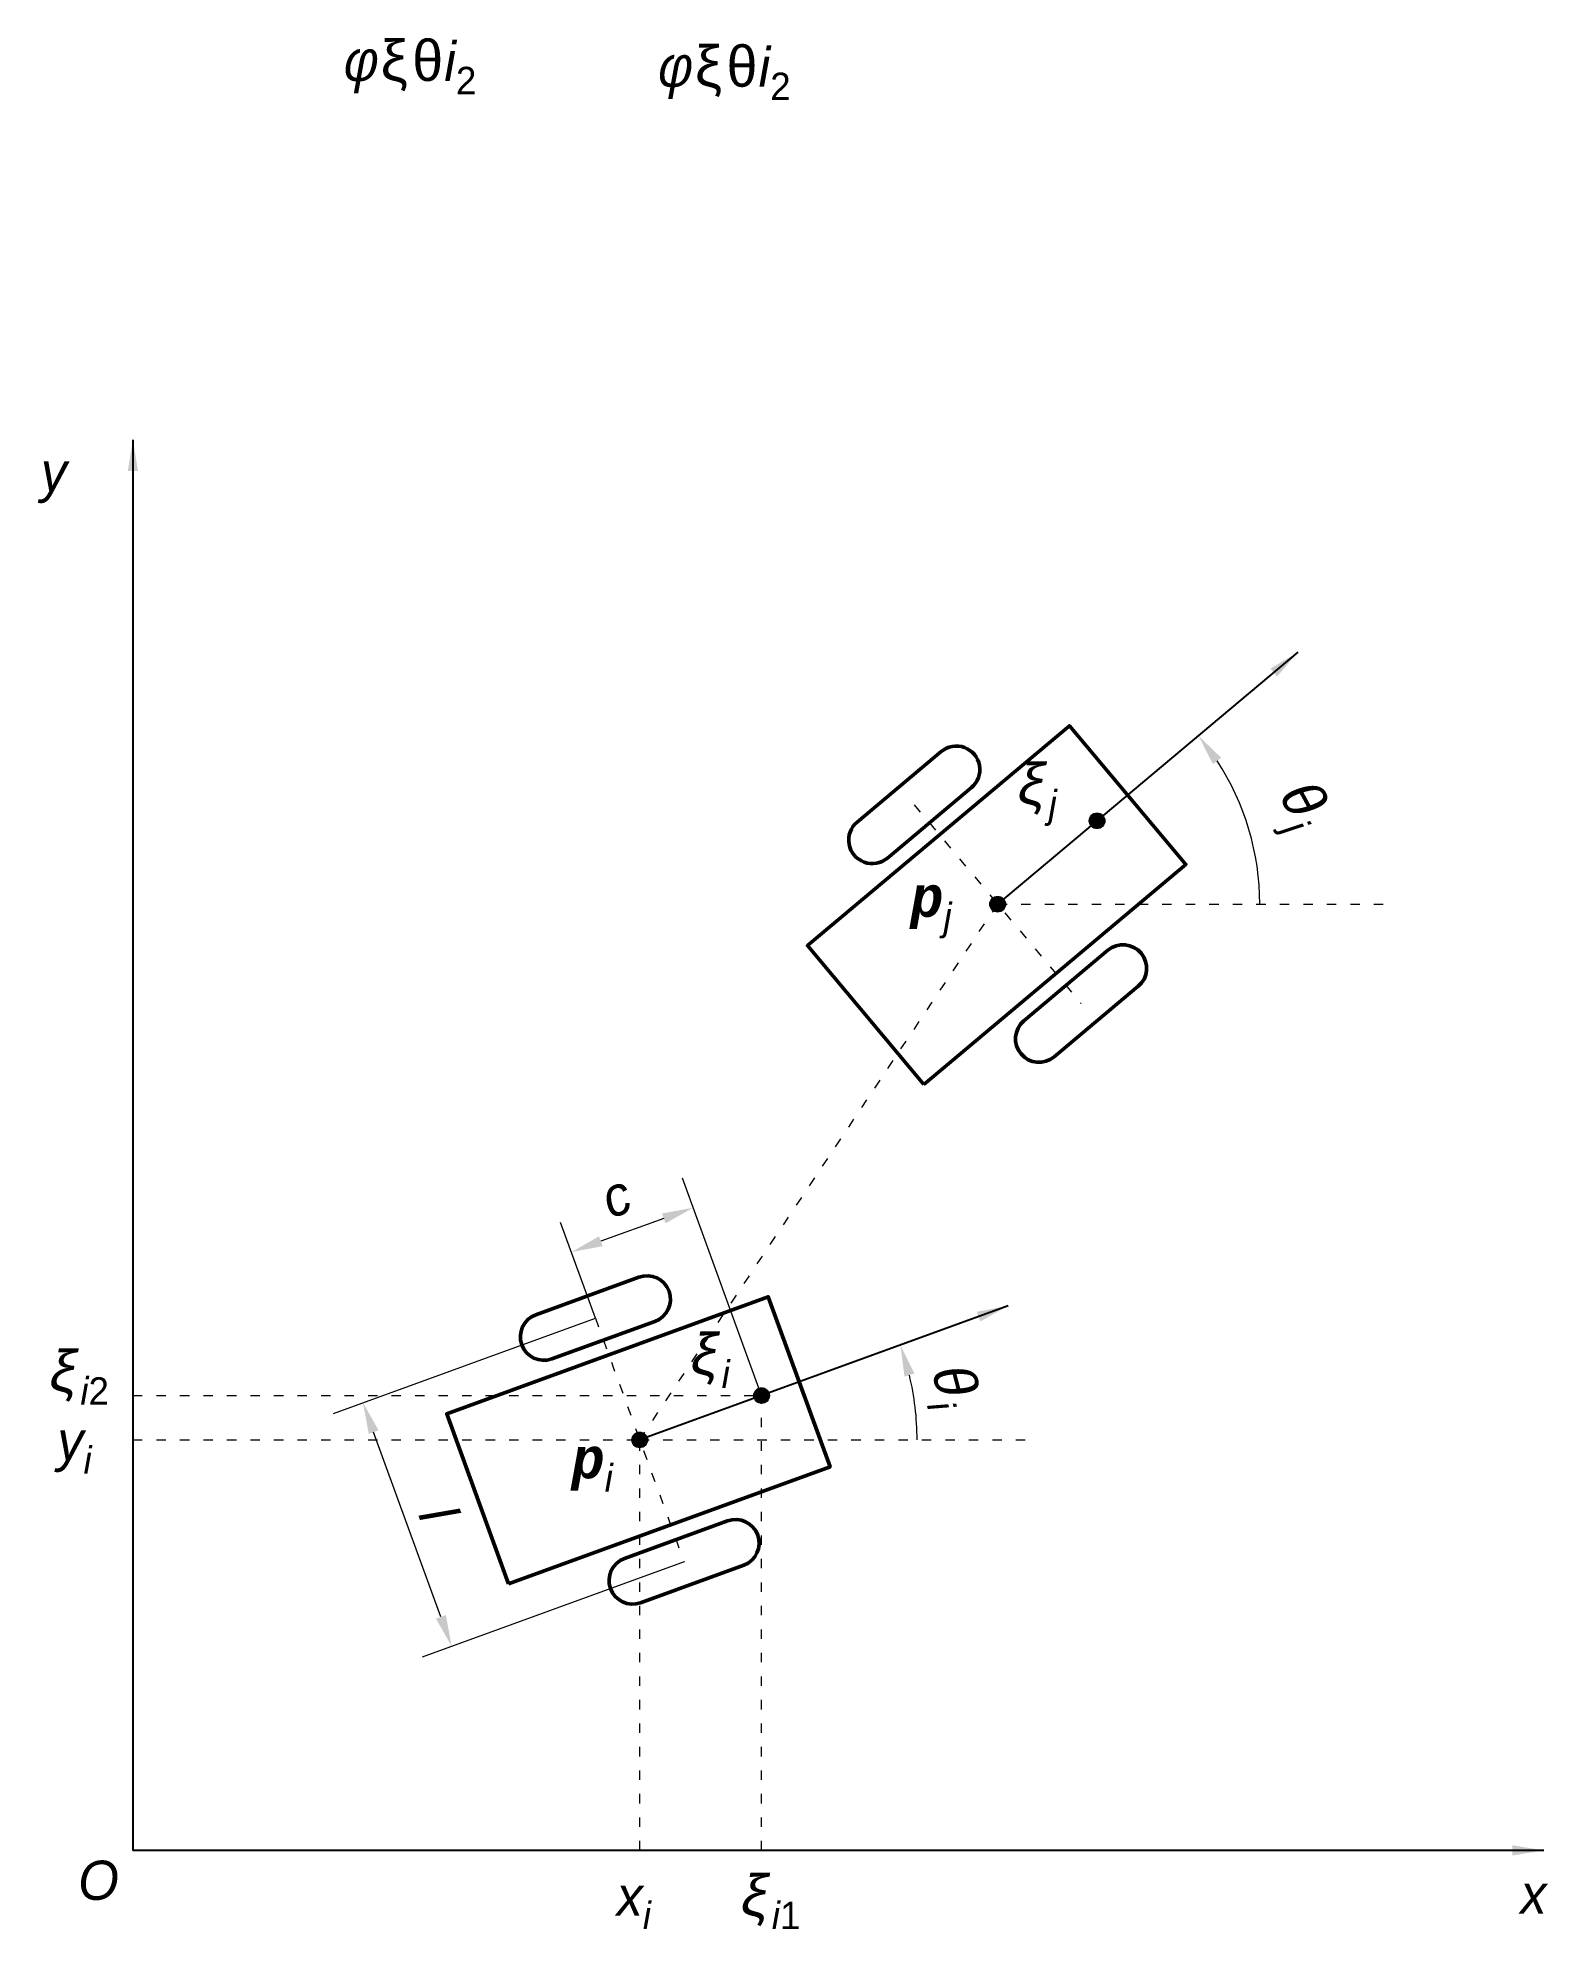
# Model space of a CAD drawing. Header units: inches. Extents: x -601 to 1326, y -441 to 1973.
import ezdxf

# ---------------------------------------------------------------- set-up
doc = ezdxf.new("R2010")
doc.units = ezdxf.units.IN
doc.header["$MEASUREMENT"] = 0
doc.linetypes.add('ACAD_ISO03W100', pattern=[30, 12, -18])
for name, color, linetype, lineweight in [('annotation', 7, 'ACAD_ISO03W100', 20), ('arrow', 7, 'Continuous', 20), ('object', 7, 'Continuous', 50)]:
    doc.layers.add(name, color=color, linetype=linetype, lineweight=lineweight)
doc.styles.get("Standard").update_dxf_attribs({"font": 'arial.ttf'})
doc.dimstyles.get("Standard").update_dxf_attribs({"dimtxt": 0.18, "dimasz": 0.18, "dimexe": 0.18, "dimexo": 0.0625, "dimgap": 0.09, "dimtad": 0, "dimtih": 1, "dimtoh": 1, "dimdec": 4, "dimzin": 0, "dimdsep": 46, "dimtxsty": 'Standard', "dimcen": 0.09, "dimadec": 0, "dimazin": 0, "dimtfac": 1, "dimtdec": 4, "dimtofl": 0, "dimtmove": 0, "dimatfit": 3, "dimfxl": 1, "dimtolj": 1, "dimtzin": 0, "dimarcsym": 0})

msp = doc.modelspace()

# ---------------------------------------------------------------- hatches: boundary and pattern name
at = {"layer": 'arrow'}
h = msp.add_hatch(color=256, dxfattribs=at)
h.dxf.hatch_style = 1
h.paths.add_polyline_path([(740.7, 973.8, 1), (760.7, 973.8, 1)])
h = msp.add_hatch(color=256, dxfattribs=at)
h.dxf.hatch_style = 1
h.paths.add_polyline_path([(613.9, 867.4, 1), (633.9, 867.4, 1)])
h = msp.add_hatch(color=256, dxfattribs=at)
h.dxf.hatch_style = 1
h.paths.add_polyline_path([(312.7, 240.4, 1), (332.7, 240.4, 1)])
h = msp.add_hatch(color=256, dxfattribs=at)
h.dxf.hatch_style = 1
h.paths.add_polyline_path([(157.2, 183.8, 1), (177.2, 183.8, 1)])

# ---------------------------------------------------------------- linework, layer by layer
at = {"layer": 'annotation'}
for p, q in [((517.5, 994.2), (730.3, 740.6)), ((167.2, 183.8), (623.9, 867.4)), ((623.9, 867.4), (1126.4, 867.4)), ((110.6, 339.3), (223.8, 28.3)), ((-479.4, 240.4), (322.7, 240.4)), ((322.7, -340), (322.7, 240.4)), ((-479.4, 183.8), (167.2, 183.8)), ((167.2, 183.8), (669.7, 183.8)), ((167.2, -340), (167.2, 183.8))]:
    msp.add_line(p, q, dxfattribs=at)
at = {"layer": 'arrow'}
for p, q in [((322.7, 240.4), (221.8, 517.7)), ((110.6, 339.3), (66.3, 461.1)), ((197.9, 466.5), (117.6, 437.2)), ((-223.5, 217.7), (110.6, 339.3)), ((-86.4, -42.1), (-172.3, 193.8)), ((223.8, 28.3), (-110.3, -93.4))]:
    msp.add_line(p, q, dxfattribs=at)
for centre in [(750.7, 973.8), (623.9, 867.4), (322.7, 240.4), (167.2, 183.8)]:
    msp.add_circle(centre, 10, dxfattribs=at)
for centre, radius, end in [((623.9, 867.4), 334.4, 33.142), ((167.2, 183.8), 353.9, 13.5213)]:
    msp.add_arc(centre, radius, 0, end, dxfattribs=at)
for points in [[(898.5, 1046.2), (880.1, 1082.3), (909.2, 1054.2)], [(195.6, 472.7), (200.2, 460.2), (235.5, 480.1)], [(119.8, 431), (115.3, 443.5), (80, 423.5)], [(505, 264.6), (499.8, 304.8), (517.7, 268.5)], [(-178.5, 191.5), (-166, 196.1), (-185.9, 231.4)], [(-80.1, -39.8), (-92.7, -44.4), (-72.7, -79.7)]]:
    msp.add_solid(points, dxfattribs=at)
at = {"layer": 'object'}
for points in [[(529.6, 637.5), (864, 918.1), (715.5, 1095), (381.1, 814.5)], [(0, 0), (410.2, 149.3), (331.2, 366.4), (-79, 217.1)]]:
    msp.add_lwpolyline(points, close=True, dxfattribs=at)
for points in [[(483.2, 926.2), (590.4, 1016.2, 1), (551.9, 1062.2), (444.6, 972.2, 1)], [(696, 672.6), (803.2, 762.6, 1), (764.6, 808.6), (657.4, 718.6, 1)], [(55.1, 287.2), (186.7, 335, 1), (166.1, 391.4), (34.6, 343.5, 1)], [(168.3, -23.9), (299.9, 24, 1), (279.4, 80.4), (147.8, 32.5, 1)]]:
    msp.add_lwpolyline(points, format="xyb", close=True, dxfattribs=at)

# ---------------------------------------------------------------- texts
at = {"layer": 'arrow', "char_height": 50, "width": 76.642, "attachment_point": 1}
for s, insert in [('\\A1;{\\fLucida Console|b0|i1|c0|p49;φ\\fLucida Console|b0|i0|c0|p49;ξθ\\fCMU Serif|b0|i1|c0|p2;i\\fCMU Serif|b0|i0|c0|p2;\\H0.7x;\\S^ 2;}', (-209.2, 1967.9)), ('\\A1;{\\fLucida Console|b0|i1|c0|p49;φ\\fLucida Console|b0|i0|c0|p49;ξθ\\fCMU Serif|b0|i1|c0|p2;i\\fCMU Serif|b0|i0|c0|p2;\\H0.7x;\\S^ 2;}', (191.8, 1960.5)), ('\\A1;{\\fCMU Serif|b0|i1|c0|p2;y}', (-596.9, 1444.1)), ('\\A1;{\\fLucida Console|b0|i1|c0|p49;ξ\\fCMU Serif|b0|i1|c0|p2;\\H0.7x;\\S^ j;}', (646.6, 1044.8)), ('\\A1;{\\fLucida Console|b1|i1|c0|p49;p\\fCMU Serif|b0|i1|c0|p2;\\H0.7x;\\S^ j;}', (512.5, 901.3)), ('\\A1;{\\fLucida Console|b0|i1|c0|p49;ξ\\fCMU Serif|b0|i1|c0|p2;\\H0.7x;\\S^ i;}', (229.4, 317.2)), ('\\A1;{\\fLucida Console|b0|i1|c0|p49;ξ\\fCMU Serif|b0|i1|c0|p2;\\H0.7x;\\S^ i;\\fCMU Serif|b0|i0|c0|p2;\\S^ 2;}', (-588.8, 295.7)), ('\\A1;{\\fCMU Serif|b0|i1|c0|p2;y\\H0.7x;\\S^ i;}', (-575.8, 207.6)), ('\\A1;{\\fLucida Console|b1|i1|c0|p49;p\\fCMU Serif|b0|i1|c0|p2;\\H0.7x;\\S^ i;}', (80.2, 184.8)), ('\\A1;{\\fCMU Serif|b0|i1|c0|p2;O}', (-549.3, -353.1)), ('\\A1;{\\fCMU Serif|b0|i1|c0|p2;x\\H0.7x;\\S^ i;}', (137.8, -373.5)), ('\\A1;{\\fLucida Console|b0|i1|c0|p49;ξ\\fCMU Serif|b0|i1|c0|p2;\\H0.7x;\\S^ i;\\fCMU Serif|b0|i0|c0|p2;\\S^ 1;}', (293.4, -373.5)), ('\\A1;{\\fCMU Serif|b0|i1|c0|p2;x}', (1290.9, -370.8))]:
    msp.add_mtext(s, dxfattribs=dict(at, insert=insert))
for s, insert, rotation in [('\\A1;{\\fLucida Console|b0|i1|c0|p49;θ\\fCMU Serif|b0|i1|c0|p2;\\H0.7x;\\S^ j;}', (1025.3, 1031.7), 298.5457), ('\\A1;{\\fCMU Serif|b0|i1|c0|p2;c}', (112.9, 512.8), 20), ('\\A1;{\\fLucida Console|b0|i1|c0|p49;θ\\fCMU Serif|b0|i1|c0|p2;\\H0.7x;\\S^ i;}', (587.5, 285.9), 284.7424), ('\\A1;{\\fCMU Serif|b0|i1|c0|p2;l}', (-68.5, 105.2), 290)]:
    msp.add_mtext(s, dxfattribs=dict(at, insert=insert, rotation=rotation))

# ---------------------------------------------------------------- leaders
at = {"layer": 'arrow'}
for points in [[(-479.4, 1460), (-479.4, -340)], [(1006.9, 1188.8), (623.9, 867.4)], [(637.1, 354.8), (167.2, 183.8)], [(1320.6, -340), (-479.4, -340)]]:
    msp.add_leader(points, dimstyle='Standard', override={"dimasz": 40, "dimgap": 0.09, "dimtad": 0}, dxfattribs=at)

doc.saveas('drawing.dxf')
